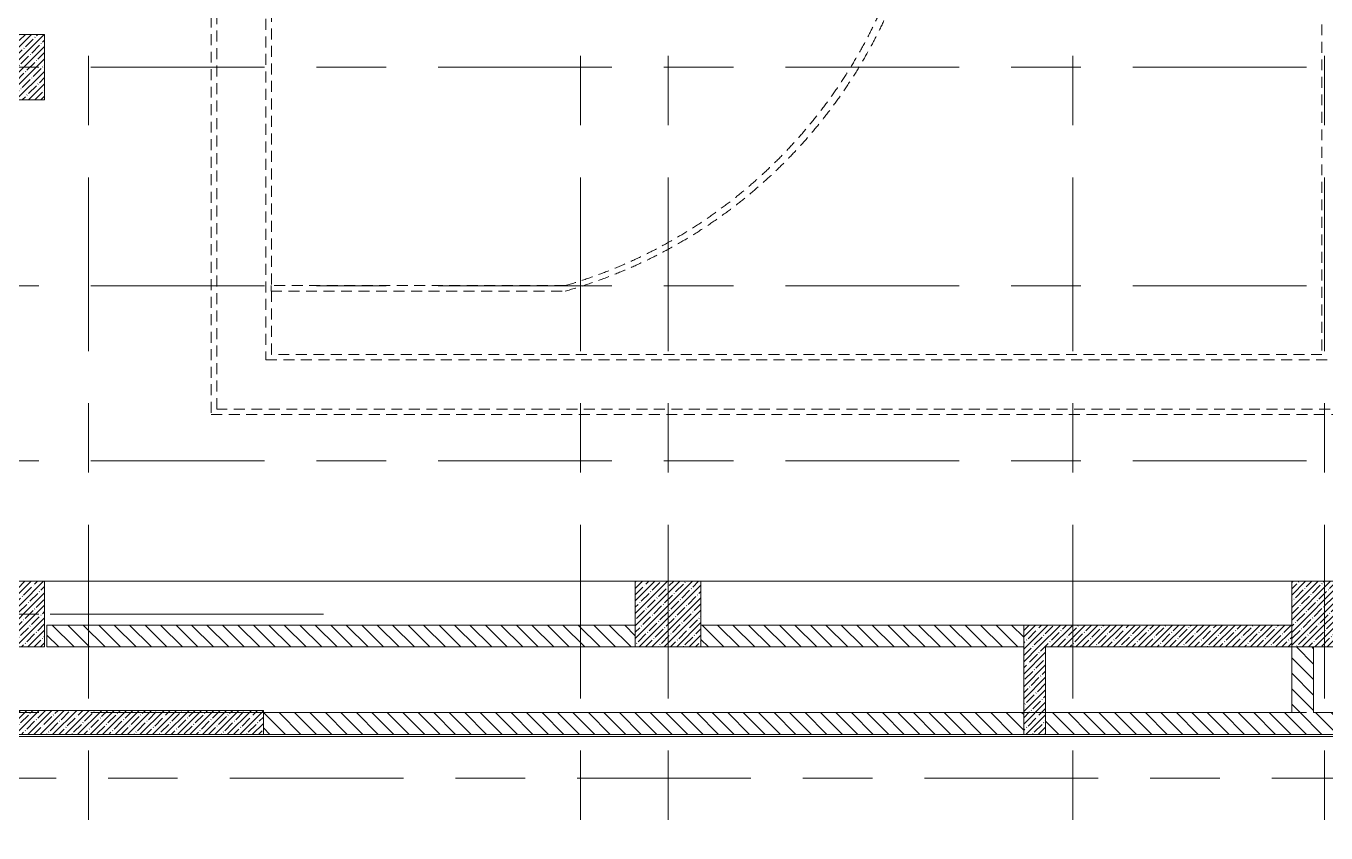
# Model space of a CAD drawing. Header units: millimetres. Extents: x 2623 to 216772, y -8553 to 29000.
# Drawn here: x 25205 to 37088, y 9999 to 17376 of the extents above; entities that cross this region are included whole.
import ezdxf

# ---------------------------------------------------------------- set-up
doc = ezdxf.new("R2010")
doc.units = ezdxf.units.MM
doc.linetypes.add('200_ШТРИХ__ш1_п0_6_', pattern=[160, 100, -60])
doc.linetypes.add('Осевая', pattern=[3175, 635, -476.25, 1587.5, -476.25])
for name, color, linetype, lineweight in [('A-DETL-MBND-1', 7, '200_ШТРИХ__ш1_п0_6_', 9), ('A-WALL-1', 7, 'Continuous', 13), ('I-WALL', 7, 'Continuous', 9), ('S-COLS', 7, 'Continuous', 9), ('Оси', 7, 'Continuous', 9), ('Оси-2', 7, 'Осевая', 9)]:
    doc.layers.add(name, color=color, linetype=linetype, lineweight=lineweight)
doc.layers.add('A-FLOR-1', color=7, linetype='Continuous', lineweight=9, true_color=0xaaaaaa)
pattern_1 = [(135, (-17385.51, 0), (-70.71068, -70.71068), [])]
pattern_2 = [(45, (-17385.51, 0), (-57.02463, 57.02463), []), (45, (-17328.49, 0), (-57.02463, 57.02463), [100.806, -20.161, 3.353, -16.808])]

# ---------------------------------------------------------------- blocks, each defined once
blk = doc.blocks.new('BSC_Колонна _Прямоугольная - 600х600-23205375-План монтажа стен и перегородок 3 этажа в осях 12-23')
at = {"layer": 'S-COLS'}
h = blk.add_hatch(dxfattribs=at)
h.set_pattern_fill('FP_25', color=256, style=0, pattern_type=2)
h.set_pattern_definition([(45, (-54460, -12000), (-57.02463, 57.02463), []), (45, (-54402.975, -12000), (-57.02463, 57.02463), [100.806, -20.161, 3.353, -16.808])])
h.paths.add_polyline_path([(-300, -300), (300, -300), (300, 300), (-300, 300), (-300, -177)])
for p, q in [((300, 300), (-300, 300)), ((-300, 300), (-300, -300)), ((300, -300), (300, 300)), ((-300, -300), (300, -300))]:
    blk.add_line(p, q, dxfattribs=at)
blk = doc.blocks.new('BSC_Колонна _Прямоугольная - 600х600-V18-План монтажа стен и перегородок 3 этажа в осях 12-23')
at = {"layer": 'S-COLS'}
h = blk.add_hatch(dxfattribs=at)
h.set_pattern_fill('FP_30', color=256, style=0, pattern_type=2)
h.set_pattern_definition([(45, (-42460, -17000), (-57.02463, 57.02463), []), (45, (-42402.975, -17000), (-57.02463, 57.02463), [100.806, -20.161, 3.353, -16.808])])
h.paths.add_polyline_path([(-300, -300), (300, -300), (300, 300), (-300, 300), (-300, 7)])
for p, q in [((300, 300), (-300, 300)), ((-300, 300), (-300, -300)), ((300, -300), (300, 300)), ((-300, -300), (300, -300))]:
    blk.add_line(p, q, dxfattribs=at)

msp = doc.modelspace()

# ---------------------------------------------------------------- hatches: boundary and pattern name
at = {"layer": 'I-WALL'}
h = msp.add_hatch(dxfattribs=at)
h.set_pattern_fill('FP_24', color=256, style=0, pattern_type=2)
h.set_pattern_definition(pattern_1)
h.paths.add_polyline_path([(34324.5, 11700), (34324.5, 11900), (31374.5, 11900), (31374.5, 11700), (32534.2, 11700)])
h.paths.add_polyline_path([(30774.5, 11700), (30774.5, 11900), (25394.5, 11900), (25394.5, 11700), (29625.9, 11700)])
h = msp.add_hatch(dxfattribs=at)
h.set_pattern_fill('FP_20', color=256, style=0, pattern_type=2)
h.set_pattern_definition(pattern_2)
h.paths.add_polyline_path([(36774.5, 11700), (36774.5, 11900), (34324.5, 11900), (34324.5, 11700), (35442.4, 11700)])
h = msp.add_hatch(dxfattribs=at)
h.set_pattern_fill('FP_20', color=256, style=0, pattern_type=2)
h.set_pattern_definition(pattern_2)
h.paths.add_polyline_path([(34524.5, 10900), (34524.5, 11700), (34324.5, 11700), (34324.5, 10900)])
h = msp.add_hatch(dxfattribs=at)
h.set_pattern_fill('FP_24', color=256, style=0, pattern_type=2)
h.set_pattern_definition(pattern_1)
h.paths.add_polyline_path([(36896.5, 11100), (36974.5, 11100), (36974.5, 11700), (36774.5, 11700), (36774.5, 11100)])
h = msp.add_hatch(dxfattribs=at)
h.set_pattern_fill('FP_20', color=256, style=0, pattern_type=2)
h.set_pattern_definition(pattern_2)
h.paths.add_polyline_path([(27374.5, 10900), (27374.5, 11120), (24994.5, 11120), (24994.5, 10900), (26717.6, 10900)])
h = msp.add_hatch(dxfattribs=at)
h.set_pattern_fill('FP_24', color=256, style=0, pattern_type=2)
h.set_pattern_definition(pattern_1)
h.paths.add_polyline_path([(43774.5, 10900), (43774.5, 11100), (41954.5, 11100), (41954.5, 10900), (42713, 10900)])
h.paths.add_polyline_path([(40122.3, 10900), (40122.3, 11100), (39942.3, 11100), (39942.3, 10900)])
h.paths.add_polyline_path([(41002.3, 10900), (41002.3, 11100), (40822.3, 11100), (40822.3, 10900)])
h.paths.add_polyline_path([(41754.5, 10900), (41754.5, 11100), (41702.3, 11100), (41702.3, 10900)])
h.paths.add_polyline_path([(39242.3, 10900), (39242.3, 11100), (39062.3, 11100), (39062.3, 10900), (39077.7, 10900)])
h.paths.add_polyline_path([(38362.3, 10900), (38362.3, 11100), (38314.5, 11100), (38314.5, 10900), (38350.7, 10900)])
h.paths.add_polyline_path([(38114.5, 10900), (38114.5, 11100), (34524.5, 11100), (34524.5, 10900), (36896.5, 10900)])
h.paths.add_polyline_path([(34324.5, 10900), (34324.5, 11100), (27374.5, 11100), (27374.5, 10900), (32534.2, 10900)])
at = {"layer": 'S-COLS'}
h = msp.add_hatch(dxfattribs=at)
h.set_pattern_fill('FP_20', color=256, style=0, pattern_type=2)
h.set_pattern_definition(pattern_2)
h.paths.add_polyline_path([(24774.5, 11700), (25374.5, 11700), (25374.5, 12300), (24774.5, 12300)])
h = msp.add_hatch(dxfattribs=at)
h.set_pattern_fill('FP_20', color=256, style=0, pattern_type=2)
h.set_pattern_definition(pattern_2)
h.paths.add_polyline_path([(30774.5, 11700), (31374.5, 11700), (31374.5, 12300), (30774.5, 12300), (30774.5, 11900)])

# ---------------------------------------------------------------- linework, layer by layer
at = {"layer": 'A-DETL-MBND-1'}
for p, q in [((26898.1, 24981.3), (26898.1, 13824.4)), ((26948.1, 13874.4), (26948.1, 24931.3)), ((27398.1, 24481.3), (27398.1, 14324.4)), ((27448.1, 14374.4), (27448.1, 24431.3)), ((37051.3, 24431.3), (37051.3, 14374.4)), ((30134.2, 15002.8), (27444.5, 15002.8)), ((27444.5, 15002.8), (27444.5, 14952.8)), ((27444.5, 14952.8), (30134.2, 14952.8)), ((27398.1, 14324.4), (46754.5, 14324.4)), ((37051.3, 14374.4), (27448.1, 14374.4)), ((26898.1, 13824.4), (47254.5, 13824.4)), ((47204.5, 13874.4), (26948.1, 13874.4))]:
    msp.add_line(p, q, dxfattribs=at)
for centre, radius, start, end in [((28879.5, 19382.8), 4604.2, 285.81331, 74.18669), ((28850, 19382.8), 4564.4, 286.34112, 73.65888)]:
    msp.add_arc(centre, radius, start, end, dxfattribs=at)
at = {"layer": 'A-FLOR-1'}
for p, q in [((30774.5, 12300), (25374.5, 12300)), ((36774.5, 12300), (31374.5, 12300)), ((38412.3, 10880), (25014.5, 10880))]:
    msp.add_line(p, q, dxfattribs=at)
at = {"layer": 'A-WALL-1'}
for p, q in [((34324.5, 11700), (34324.5, 11900)), ((34324.5, 10900), (34324.5, 11100)), ((34524.5, 10900), (34524.5, 11100))]:
    msp.add_line(p, q, dxfattribs=at)
at = {"layer": 'I-WALL'}
for p, q in [((30774.5, 11900), (25394.5, 11900)), ((25394.5, 11900), (25394.5, 11700)), ((30774.5, 11700), (30774.5, 11900)), ((36774.5, 11900), (31374.5, 11900)), ((31374.5, 11900), (31374.5, 11700)), ((25394.5, 11700), (30774.5, 11700)), ((31374.5, 11700), (34324.5, 11700)), ((34324.5, 11700), (34324.5, 11100)), ((34524.5, 11100), (34524.5, 11700)), ((34524.5, 11700), (36774.5, 11700)), ((36774.5, 11700), (36774.5, 11100)), ((36974.5, 11100), (36974.5, 11700)), ((27374.5, 11120), (24994.5, 11120)), ((27374.5, 10900), (27374.5, 11120)), ((34324.5, 11100), (27374.5, 11100)), ((36774.5, 11100), (34524.5, 11100)), ((38114.5, 11100), (36974.5, 11100)), ((24994.5, 10900), (38362.3, 10900))]:
    msp.add_line(p, q, dxfattribs=at)
at = {"layer": 'S-COLS'}
for p, q in [((25374.5, 12300), (24994.5, 12300)), ((25374.5, 11700), (25374.5, 12300)), ((31374.5, 12300), (30774.5, 12300)), ((30774.5, 12300), (30774.5, 11900)), ((31374.5, 11900), (31374.5, 12300)), ((30774.5, 11900), (30774.5, 11700)), ((31374.5, 11700), (31374.5, 11900)), ((24994.5, 11700), (25374.5, 11700)), ((30774.5, 11700), (31374.5, 11700))]:
    msp.add_line(p, q, dxfattribs=at)
at = {"layer": 'Оси'}
msp.add_line((25424.5, 12000), (27924.5, 12000), dxfattribs=at)
at = {"layer": 'Оси-2'}
for p, q in [((25774.5, 593.7), (25774.5, 24850)), ((30274.5, 593.7), (30274.5, 24850)), ((31074.5, 593.7), (31074.5, 24850)), ((34774.5, 593.7), (34774.5, 24850)), ((37074.5, 593.7), (37074.5, 24850)), ((21511, 17000), (64864.5, 17000)), ((21511, 15000), (64264.5, 15000)), ((21511, 13400), (64264.5, 13400)), ((21511, 12000), (25424.5, 12000)), ((21511, 11100), (64864.5, 11100)), ((22781, 10500), (64864.5, 10500))]:
    msp.add_line(p, q, dxfattribs=at)

# ---------------------------------------------------------------- block references
at = {"layer": 'S-COLS'}
for name, p in [('BSC_Колонна _Прямоугольная - 600х600-V18-План монтажа стен и перегородок 3 этажа в осях 12-23', (25074.5, 17000)), ('BSC_Колонна _Прямоугольная - 600х600-23205375-План монтажа стен и перегородок 3 этажа в осях 12-23', (37074.5, 12000))]:
    msp.add_blockref(name, p, dxfattribs=at)

doc.saveas('drawing.dxf')
